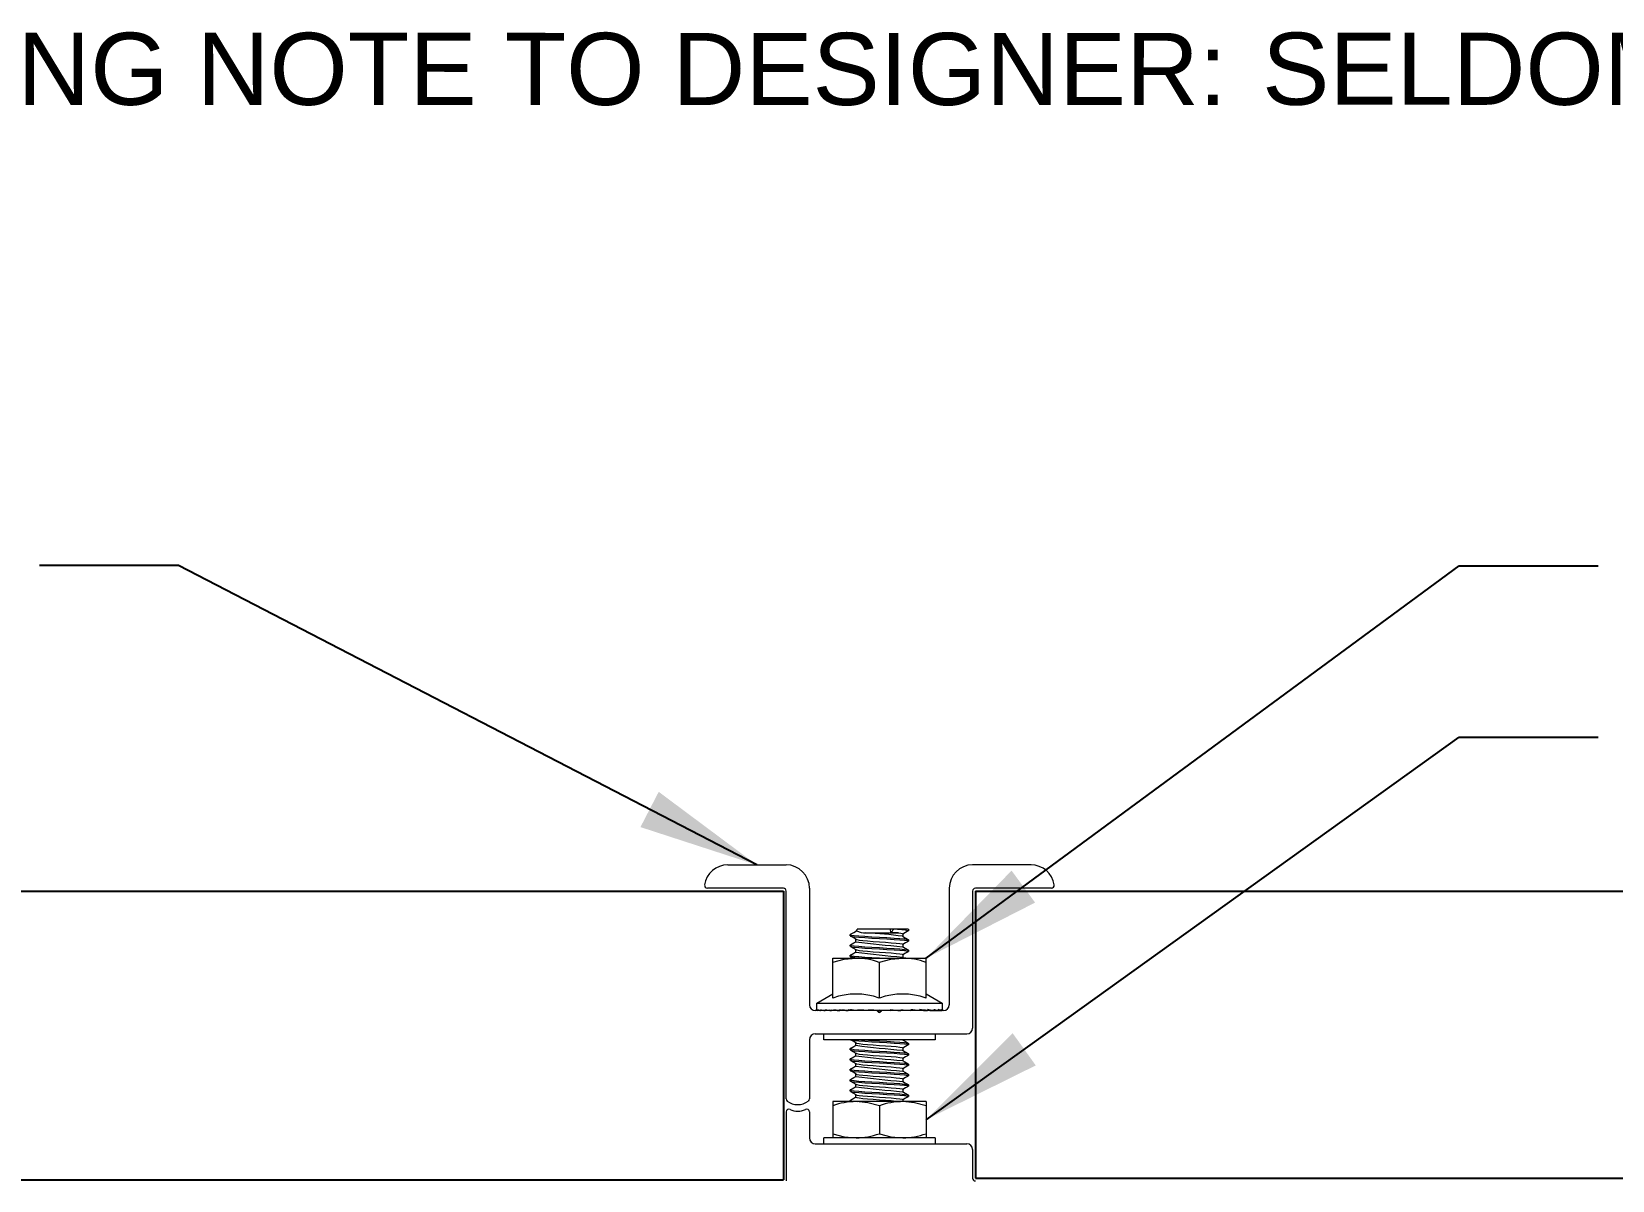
# Model space of a CAD drawing. Header units: feet. Extents: x 1527 to 2118, y 2730 to 2935.
# Drawn here: x 1898.2 to 2007.3, y 2855.8 to 2935 of the extents above; entities that cross this region are included whole.
import ezdxf

# ---------------------------------------------------------------- set-up
doc = ezdxf.new("R2010")
doc.units = ezdxf.units.FT
doc.header["$MEASUREMENT"] = 0
doc.styles.add('PAPER SPACE TXT', font='technic_.ttf', dxfattribs={"height": 0.125})
doc.styles.add('TITLE BBLOCK TEXT', font='ARIALUNI.TTF')
doc.dimstyles.new('PAPER SPACE', dxfattribs={"dimscale": 0, "dimtxt": 0.125, "dimasz": 0.125, "dimexe": 0, "dimexo": 0.020508, "dimgap": 0.041992, "dimtad": 1, "dimdec": 4, "dimzin": 3, "dimdsep": 46, "dimlunit": 4, "dimtxsty": 'PAPER SPACE TXT', "dimcen": 0.125, "dimclrd": 1, "dimclre": 1, "dimclrt": 7, "dimadec": 0, "dimazin": 0, "dimtfac": 1, "dimtdec": 4, "dimtofl": 0, "dimtmove": 2, "dimatfit": 3, "dimfxl": 1, "dimfrac": 2, "dimtolj": 1, "dimtzin": 0, "dimarcsym": 1})

msp = doc.modelspace()

# ---------------------------------------------------------------- linework, layer by layer
at = {"color": 7, "linetype": 'Continuous', "lineweight": 15}
for p, q in [((1946.25, 2877.51), (1950.28, 2877.51)), ((1967.17, 2877.51), (1963.14, 2877.51)), ((1950.09, 2875.91), (1944.85, 2875.91)), ((1950.28, 2861.38), (1950.28, 2875.71)), ((1951.89, 2875.91), (1951.89, 2867.87)), ((1961.53, 2875.91), (1961.53, 2867.87)), ((1963.14, 2875.71), (1963.14, 2866.26)), ((1968.58, 2875.91), (1963.33, 2875.91)), ((1955.14, 2872.97), (1955.18, 2873.08)), ((1958.7, 2873.08), (1955.18, 2873.08)), ((1957.51, 2872.86), (1957.47, 2873.08)), ((1957.51, 2872.86), (1957.7, 2873.08)), ((1958.7, 2873.08), (1958.71, 2873.06)), ((1958.72, 2873.08), (1958.72, 2872.97)), ((1954.7, 2872.62), (1954.7, 2872.71)), ((1954.7, 2871.9), (1954.7, 2871.99)), ((1955.09, 2872.22), (1955.09, 2872.38)), ((1955.78, 2872.82), (1958.02, 2872.82)), ((1958.33, 2872.75), (1958.33, 2872.58)), ((1958.33, 2872.03), (1958.33, 2871.86)), ((1958.72, 2872.35), (1958.72, 2872.26)), ((1953.5, 2871.08), (1959.93, 2871.08)), ((1953.5, 2868.33), (1953.5, 2871.08)), ((1954.7, 2871.19), (1954.7, 2871.28)), ((1954.87, 2871.08), (1954.72, 2871.17)), ((1955.09, 2871.5), (1955.09, 2871.67)), ((1958.31, 2871.16), (1958.45, 2871.08)), ((1958.33, 2871.32), (1958.33, 2871.15)), ((1958.72, 2871.63), (1958.72, 2871.55)), ((1959.93, 2868.33), (1959.93, 2871.08)), ((1956.71, 2868.33), (1956.71, 2870.8)), ((1952.39, 2867.98), (1953.5, 2868.62)), ((1952.39, 2867.47), (1952.39, 2867.98)), ((1952.39, 2867.98), (1961.03, 2867.98)), ((1959.93, 2868.62), (1961.03, 2867.98)), ((1961.03, 2867.98), (1961.03, 2867.47)), ((1961.13, 2867.47), (1952.29, 2867.47)), ((1952.45, 2867.47), (1952.39, 2867.47)), ((1952.46, 2867.47), (1952.46, 2867.53)), ((1952.61, 2867.48), (1952.46, 2867.47)), ((1952.61, 2867.48), (1952.46, 2867.47)), ((1952.65, 2867.47), (1952.65, 2867.53)), ((1952.89, 2867.48), (1952.65, 2867.47)), ((1952.97, 2867.47), (1952.97, 2867.53)), ((1953.4, 2867.47), (1953.4, 2867.53)), ((1953.93, 2867.47), (1953.93, 2867.53)), ((1953.93, 2867.47), (1953.93, 2867.47)), ((1954.1, 2867.49), (1954.07, 2867.49)), ((1954.1, 2867.49), (1954.1, 2867.49)), ((1954.3, 2867.49), (1954.14, 2867.49)), ((1954.3, 2867.49), (1954.3, 2867.49)), ((1954.55, 2867.47), (1954.55, 2867.53)), ((1955.23, 2867.47), (1954.55, 2867.53)), ((1954.92, 2867.49), (1954.69, 2867.5)), ((1954.92, 2867.49), (1954.92, 2867.5)), ((1955.23, 2867.47), (1955.23, 2867.53)), ((1955.96, 2867.47), (1955.23, 2867.53)), ((1955.32, 2867.49), (1955.23, 2867.49)), ((1955.32, 2867.49), (1955.32, 2867.5)), ((1955.96, 2867.47), (1955.96, 2867.53)), ((1956.71, 2867.47), (1955.96, 2867.53)), ((1956.23, 2867.49), (1956.23, 2867.51)), ((1956.71, 2867.47), (1956.71, 2867.53)), ((1956.71, 2867.53), (1957.46, 2867.47)), ((1957.46, 2867.47), (1957.46, 2867.53)), ((1957.46, 2867.53), (1958.19, 2867.47)), ((1957.66, 2867.49), (1957.66, 2867.5)), ((1958.19, 2867.47), (1958.19, 2867.53)), ((1958.19, 2867.53), (1958.87, 2867.47)), ((1958.87, 2867.47), (1958.87, 2867.53)), ((1958.87, 2867.49), (1958.91, 2867.5)), ((1959.49, 2867.47), (1959.49, 2867.53)), ((1959.49, 2867.49), (1959.49, 2867.47)), ((1959.66, 2867.49), (1959.49, 2867.47)), ((1959.49, 2867.49), (1959.49, 2867.49)), ((1959.49, 2867.49), (1959.53, 2867.49)), ((1960.02, 2867.47), (1960.02, 2867.53)), ((1960.14, 2867.48), (1960.02, 2867.47)), ((1960.45, 2867.47), (1960.45, 2867.53)), ((1960.53, 2867.48), (1960.45, 2867.47)), ((1960.77, 2867.47), (1960.77, 2867.53)), ((1960.81, 2867.48), (1960.77, 2867.47)), ((1960.77, 2867.48), (1960.97, 2867.47)), ((1960.97, 2867.47), (1960.97, 2867.53)), ((1960.97, 2867.47), (1961.03, 2867.47)), ((1951.89, 2865.46), (1951.89, 2861.38)), ((1952.29, 2865.86), (1962.74, 2865.86)), ((1952.87, 2865.46), (1952.87, 2865.86)), ((1960.55, 2865.46), (1952.87, 2865.46)), ((1958.33, 2865.46), (1958.33, 2865.43)), ((1960.55, 2865.86), (1960.55, 2865.46)), ((1954.7, 2864.76), (1954.7, 2864.85)), ((1955.09, 2865.07), (1955.09, 2865.24)), ((1955.09, 2864.36), (1955.09, 2864.53)), ((1958.33, 2864.89), (1958.33, 2864.72)), ((1958.72, 2865.2), (1958.72, 2865.11)), ((1958.72, 2864.49), (1958.72, 2864.4)), ((1954.7, 2864.04), (1954.7, 2864.13)), ((1954.7, 2863.33), (1954.7, 2863.42)), ((1955.09, 2863.64), (1955.09, 2863.81)), ((1958.33, 2864.18), (1958.33, 2864.01)), ((1958.33, 2863.46), (1958.33, 2863.29)), ((1958.72, 2863.77), (1958.72, 2863.69)), ((1954.7, 2862.61), (1954.7, 2862.7)), ((1955.09, 2862.93), (1955.09, 2863.1)), ((1955.09, 2862.21), (1955.09, 2862.38)), ((1958.33, 2862.75), (1958.33, 2862.58)), ((1958.72, 2863.06), (1958.72, 2862.97)), ((1958.72, 2862.35), (1958.72, 2862.26)), ((1953.5, 2861.19), (1953.5, 2858.68)), ((1959.93, 2861.19), (1953.5, 2861.19)), ((1954.7, 2861.9), (1954.7, 2861.99)), ((1954.7, 2861.19), (1954.7, 2861.27)), ((1955.09, 2861.5), (1955.09, 2861.67)), ((1958.33, 2862.03), (1958.33, 2861.86)), ((1958.33, 2861.32), (1958.33, 2861.19)), ((1958.72, 2861.63), (1958.72, 2861.54)), ((1959.93, 2861.19), (1959.93, 2858.68)), ((1950.28, 2860.48), (1950.28, 2855.72)), ((1951.89, 2860.48), (1951.89, 2858.68)), ((1956.71, 2860.9), (1956.71, 2858.97)), ((1952.29, 2858.28), (1962.74, 2858.28)), ((1952.87, 2858.28), (1952.87, 2858.68)), ((1960.55, 2858.68), (1952.87, 2858.68)), ((1960.55, 2858.68), (1960.55, 2858.28)), ((1963.14, 2857.88), (1963.14, 2855.91))]:
    msp.add_line(p, q, dxfattribs=at)
at = {"color": 6}
for p, q in [((1848.51, 2875.71), (1950.09, 2875.71)), ((1950.09, 2875.71), (1950.09, 2855.8)), ((1963.33, 2875.71), (2055.69, 2875.71)), ((1963.33, 2875.71), (1963.33, 2855.91)), ((1848.32, 2855.8), (1950.09, 2855.8)), ((1963.33, 2855.91), (2055.88, 2855.91))]:
    msp.add_line(p, q, dxfattribs=at)
at = {"color": 7, "linetype": 'Continuous', "lineweight": 15, "flags": 128}
for points in [[(1957.95, 2873.08), (1958.26, 2873.05), (1958.5, 2873.03), (1958.65, 2873), (1958.72, 2872.97), (1958.72, 2872.97)], [(1954.73, 2872.72), (1954.7, 2872.71), (1954.77, 2872.67), (1954.97, 2872.65), (1955.29, 2872.62), (1955.71, 2872.59), (1956.19, 2872.56), (1956.71, 2872.53), (1957.23, 2872.5), (1957.72, 2872.47), (1958.13, 2872.44), (1958.45, 2872.41), (1958.65, 2872.38), (1958.72, 2872.35), (1958.72, 2872.35)], [(1954.73, 2872), (1954.7, 2871.99), (1954.77, 2871.96), (1954.97, 2871.93), (1955.29, 2871.9), (1955.71, 2871.87), (1956.19, 2871.84), (1956.71, 2871.81), (1957.23, 2871.78), (1957.72, 2871.75), (1958.13, 2871.72), (1958.45, 2871.69), (1958.65, 2871.66), (1958.72, 2871.63), (1958.72, 2871.63)], [(1954.72, 2872.61), (1954.77, 2872.59), (1954.97, 2872.56), (1955.29, 2872.53), (1955.71, 2872.5), (1956.19, 2872.47), (1956.71, 2872.44), (1957.23, 2872.41), (1957.72, 2872.38), (1958.13, 2872.35), (1958.45, 2872.32), (1958.65, 2872.29), (1958.72, 2872.26), (1958.72, 2872.26)], [(1955.12, 2872.37), (1954.9, 2872.5), (1954.72, 2872.6)], [(1954.73, 2872.73), (1954.95, 2872.85), (1955.14, 2872.97)], [(1954.73, 2872.01), (1954.95, 2872.14), (1955.09, 2872.22)], [(1955.12, 2872.38), (1955.15, 2872.36), (1955.31, 2872.33), (1955.56, 2872.3), (1955.9, 2872.27), (1956.29, 2872.24), (1956.71, 2872.21), (1957.13, 2872.18), (1957.52, 2872.15), (1957.86, 2872.12), (1958.12, 2872.09), (1958.28, 2872.06), (1958.33, 2872.04), (1958.33, 2872.03)], [(1958.02, 2872.82), (1957.65, 2872.85), (1957.51, 2872.86)], [(1958.02, 2872.82), (1958.18, 2872.8), (1958.28, 2872.78), (1958.33, 2872.75), (1958.33, 2872.75)], [(1958.31, 2872.59), (1958.48, 2872.49), (1958.7, 2872.36)], [(1958.7, 2872.96), (1958.52, 2872.85), (1958.33, 2872.74)], [(1958.7, 2872.24), (1958.52, 2872.14), (1958.33, 2872.03)], [(1953.5, 2870.8), (1954.28, 2871.01), (1955.1, 2871.08)], [(1954.73, 2871.29), (1954.7, 2871.28), (1954.77, 2871.25), (1954.97, 2871.22), (1955.29, 2871.19), (1955.71, 2871.16), (1956.19, 2871.13), (1956.71, 2871.1), (1956.94, 2871.08)], [(1955.12, 2871.65), (1954.9, 2871.78), (1954.72, 2871.88)], [(1954.72, 2871.3), (1954.94, 2871.42), (1955.09, 2871.51)], [(1954.73, 2871.89), (1954.77, 2871.87), (1954.97, 2871.84), (1955.29, 2871.81), (1955.71, 2871.78), (1956.19, 2871.75), (1956.71, 2871.72), (1957.23, 2871.69), (1957.72, 2871.66), (1958.13, 2871.63), (1958.45, 2871.6), (1958.65, 2871.57), (1958.72, 2871.55), (1958.72, 2871.55)], [(1955.12, 2871.66), (1955.15, 2871.65), (1955.31, 2871.62), (1955.56, 2871.59), (1955.9, 2871.56), (1956.29, 2871.53), (1956.71, 2871.5), (1957.13, 2871.47), (1957.52, 2871.44), (1957.86, 2871.41), (1958.12, 2871.38), (1958.28, 2871.35), (1958.33, 2871.32), (1958.33, 2871.32)], [(1956.71, 2870.8), (1957.5, 2871.01), (1958.32, 2871.08)], [(1958.31, 2871.88), (1958.48, 2871.78), (1958.7, 2871.65)], [(1958.7, 2871.53), (1958.52, 2871.42), (1958.33, 2871.31)], [(1952.87, 2867.48), (1952.83, 2867.48), (1952.65, 2867.47)], [(1953.24, 2867.49), (1953.11, 2867.48), (1952.97, 2867.47)], [(1953.28, 2867.48), (1953.24, 2867.48), (1952.97, 2867.47)], [(1953.77, 2867.49), (1953.67, 2867.48), (1953.4, 2867.47)], [(1954.91, 2867.49), (1954.9, 2867.49), (1954.89, 2867.5)], [(1956.23, 2867.49), (1956.06, 2867.5), (1955.96, 2867.5)], [(1956.56, 2867.45), (1956.71, 2867.44), (1956.85, 2867.43)], [(1957.66, 2867.49), (1957.51, 2867.5), (1957.46, 2867.51)], [(1957.66, 2867.49), (1957.62, 2867.5), (1957.63, 2867.5), (1957.7, 2867.5), (1957.82, 2867.49), (1957.98, 2867.48), (1958.19, 2867.47)], [(1959.51, 2867.49), (1959.75, 2867.48), (1960.02, 2867.47)], [(1960.02, 2867.49), (1960.18, 2867.48), (1960.45, 2867.47)], [(1960.45, 2867.48), (1960.5, 2867.48), (1960.77, 2867.47)], [(1955.12, 2865.22), (1954.91, 2865.35), (1954.72, 2865.45)], [(1954.73, 2865.46), (1954.77, 2865.44), (1954.97, 2865.41), (1955.29, 2865.38), (1955.71, 2865.35), (1956.19, 2865.32), (1956.71, 2865.29), (1957.23, 2865.26), (1957.72, 2865.23), (1958.13, 2865.2), (1958.45, 2865.17), (1958.65, 2865.14), (1958.72, 2865.11), (1958.72, 2865.11)], [(1955.48, 2865.46), (1955.71, 2865.44), (1956.19, 2865.41), (1956.71, 2865.38), (1957.23, 2865.35), (1957.72, 2865.32), (1958.13, 2865.29), (1958.45, 2865.26), (1958.65, 2865.23), (1958.72, 2865.2), (1958.72, 2865.2)], [(1958.31, 2865.45), (1958.48, 2865.35), (1958.7, 2865.22)], [(1954.73, 2864.86), (1954.7, 2864.85), (1954.77, 2864.82), (1954.97, 2864.79), (1955.29, 2864.76), (1955.71, 2864.73), (1956.19, 2864.7), (1956.71, 2864.67), (1957.23, 2864.64), (1957.72, 2864.61), (1958.13, 2864.58), (1958.45, 2864.55), (1958.65, 2864.52), (1958.72, 2864.49), (1958.72, 2864.49)], [(1954.72, 2864.86), (1954.94, 2864.99), (1955.09, 2865.08)], [(1954.72, 2864.15), (1954.94, 2864.28), (1955.09, 2864.36)], [(1955.12, 2864.51), (1954.91, 2864.63), (1954.73, 2864.74)], [(1954.73, 2864.74), (1954.77, 2864.73), (1954.97, 2864.7), (1955.29, 2864.67), (1955.71, 2864.64), (1956.19, 2864.61), (1956.71, 2864.58), (1957.23, 2864.55), (1957.72, 2864.52), (1958.13, 2864.49), (1958.45, 2864.46), (1958.65, 2864.43), (1958.72, 2864.4), (1958.72, 2864.4)], [(1955.12, 2865.23), (1955.15, 2865.22), (1955.31, 2865.19), (1955.56, 2865.16), (1955.9, 2865.13), (1956.29, 2865.1), (1956.71, 2865.07), (1957.13, 2865.04), (1957.52, 2865.01), (1957.86, 2864.98), (1958.12, 2864.95), (1958.28, 2864.92), (1958.33, 2864.89), (1958.33, 2864.89)], [(1955.12, 2864.52), (1955.15, 2864.5), (1955.31, 2864.47), (1955.56, 2864.44), (1955.9, 2864.41), (1956.29, 2864.38), (1956.71, 2864.35), (1957.13, 2864.32), (1957.52, 2864.29), (1957.86, 2864.27), (1958.12, 2864.23), (1958.28, 2864.21), (1958.33, 2864.18), (1958.33, 2864.18)], [(1958.31, 2864.73), (1958.48, 2864.63), (1958.7, 2864.51)], [(1958.7, 2865.1), (1958.52, 2864.99), (1958.33, 2864.88)], [(1958.7, 2864.38), (1958.52, 2864.28), (1958.33, 2864.17)], [(1954.73, 2864.14), (1954.7, 2864.13), (1954.77, 2864.1), (1954.97, 2864.07), (1955.29, 2864.04), (1955.71, 2864.01), (1956.19, 2863.98), (1956.71, 2863.95), (1957.23, 2863.92), (1957.72, 2863.89), (1958.13, 2863.86), (1958.45, 2863.83), (1958.65, 2863.8), (1958.72, 2863.77), (1958.72, 2863.77)], [(1954.72, 2863.43), (1954.7, 2863.42), (1954.77, 2863.39), (1954.97, 2863.36), (1955.29, 2863.33), (1955.71, 2863.3), (1956.19, 2863.27), (1956.71, 2863.24), (1957.23, 2863.21), (1957.72, 2863.18), (1958.13, 2863.15), (1958.45, 2863.12), (1958.65, 2863.09), (1958.72, 2863.06), (1958.72, 2863.06)], [(1955.12, 2863.79), (1954.9, 2863.92), (1954.72, 2864.02)], [(1954.72, 2863.43), (1954.94, 2863.56), (1955.09, 2863.65)], [(1954.72, 2863.32), (1954.77, 2863.3), (1954.97, 2863.27), (1955.29, 2863.24), (1955.71, 2863.21), (1956.19, 2863.18), (1956.71, 2863.15), (1957.23, 2863.12), (1957.72, 2863.09), (1958.13, 2863.06), (1958.45, 2863.03), (1958.65, 2863), (1958.72, 2862.97), (1958.72, 2862.97)], [(1955.12, 2863.08), (1954.9, 2863.21), (1954.72, 2863.31)], [(1954.73, 2864.03), (1954.77, 2864.01), (1954.97, 2863.98), (1955.29, 2863.95), (1955.71, 2863.92), (1956.19, 2863.89), (1956.71, 2863.86), (1957.23, 2863.83), (1957.72, 2863.8), (1958.13, 2863.78), (1958.45, 2863.74), (1958.65, 2863.72), (1958.72, 2863.69), (1958.72, 2863.69)], [(1955.12, 2863.8), (1955.15, 2863.79), (1955.31, 2863.76), (1955.56, 2863.73), (1955.9, 2863.7), (1956.29, 2863.67), (1956.71, 2863.64), (1957.13, 2863.61), (1957.52, 2863.58), (1957.86, 2863.55), (1958.12, 2863.52), (1958.28, 2863.49), (1958.33, 2863.46), (1958.33, 2863.46)], [(1958.31, 2864.02), (1958.47, 2863.93), (1958.7, 2863.79)], [(1958.31, 2863.31), (1958.47, 2863.21), (1958.69, 2863.08)], [(1958.7, 2863.67), (1958.52, 2863.56), (1958.33, 2863.45)], [(1954.72, 2862.71), (1954.7, 2862.7), (1954.77, 2862.67), (1954.97, 2862.64), (1955.29, 2862.61), (1955.71, 2862.58), (1956.19, 2862.55), (1956.71, 2862.52), (1957.23, 2862.49), (1957.72, 2862.46), (1958.13, 2862.43), (1958.45, 2862.4), (1958.65, 2862.37), (1958.72, 2862.35), (1958.72, 2862.35)], [(1954.72, 2862.72), (1954.94, 2862.85), (1955.09, 2862.93)], [(1955.12, 2862.37), (1954.9, 2862.49), (1954.72, 2862.6)], [(1954.72, 2862.6), (1954.77, 2862.58), (1954.97, 2862.55), (1955.29, 2862.52), (1955.71, 2862.49), (1956.19, 2862.46), (1956.71, 2862.44), (1957.23, 2862.4), (1957.72, 2862.38), (1958.13, 2862.35), (1958.45, 2862.32), (1958.65, 2862.29), (1958.72, 2862.26), (1958.72, 2862.26)], [(1954.72, 2862), (1954.94, 2862.13), (1955.09, 2862.22)], [(1955.11, 2863.09), (1955.15, 2863.07), (1955.31, 2863.04), (1955.56, 2863.01), (1955.9, 2862.98), (1956.29, 2862.95), (1956.71, 2862.93), (1957.13, 2862.89), (1957.52, 2862.87), (1957.86, 2862.84), (1958.12, 2862.81), (1958.28, 2862.78), (1958.33, 2862.75), (1958.33, 2862.75)], [(1955.11, 2862.38), (1955.15, 2862.36), (1955.31, 2862.33), (1955.56, 2862.3), (1955.9, 2862.27), (1956.29, 2862.24), (1956.71, 2862.21), (1957.13, 2862.18), (1957.52, 2862.15), (1957.86, 2862.12), (1958.12, 2862.09), (1958.28, 2862.06), (1958.33, 2862.03), (1958.33, 2862.03)], [(1958.3, 2862.59), (1958.47, 2862.49), (1958.69, 2862.37)], [(1958.7, 2862.95), (1958.52, 2862.85), (1958.33, 2862.74)], [(1958.69, 2862.24), (1958.52, 2862.13), (1958.33, 2862.03)], [(1954.72, 2862), (1954.7, 2861.99), (1954.77, 2861.96), (1954.97, 2861.93), (1955.29, 2861.9), (1955.71, 2861.87), (1956.19, 2861.84), (1956.71, 2861.81), (1957.23, 2861.78), (1957.72, 2861.75), (1958.13, 2861.72), (1958.45, 2861.69), (1958.65, 2861.66), (1958.72, 2861.63), (1958.72, 2861.63)], [(1954.72, 2861.28), (1954.7, 2861.27), (1954.77, 2861.24), (1954.97, 2861.21), (1955.22, 2861.19)], [(1954.72, 2861.89), (1954.77, 2861.87), (1954.97, 2861.84), (1955.29, 2861.81), (1955.71, 2861.78), (1956.19, 2861.75), (1956.71, 2861.72), (1957.23, 2861.69), (1957.72, 2861.66), (1958.13, 2861.63), (1958.45, 2861.6), (1958.65, 2861.57), (1958.72, 2861.54), (1958.72, 2861.54)], [(1955.12, 2861.65), (1954.9, 2861.78), (1954.72, 2861.88)], [(1954.72, 2861.29), (1954.94, 2861.42), (1955.09, 2861.51)], [(1955.09, 2861.5), (1955.15, 2861.47), (1955.31, 2861.44), (1955.56, 2861.41), (1955.9, 2861.38), (1956.29, 2861.35), (1956.71, 2861.32), (1957.13, 2861.29), (1957.52, 2861.26), (1957.86, 2861.23), (1958.12, 2861.2), (1958.16, 2861.19)], [(1956.71, 2860.9), (1955.92, 2861.11), (1955.1, 2861.19)], [(1955.11, 2861.66), (1955.15, 2861.64), (1955.31, 2861.62), (1955.56, 2861.59), (1955.9, 2861.56), (1956.29, 2861.53), (1956.71, 2861.5), (1957.13, 2861.47), (1957.52, 2861.44), (1957.86, 2861.41), (1958.12, 2861.38), (1958.28, 2861.35), (1958.33, 2861.32), (1958.33, 2861.32)], [(1958.31, 2861.88), (1958.48, 2861.78), (1958.7, 2861.65)], [(1959.93, 2860.9), (1959.14, 2861.11), (1958.32, 2861.19)], [(1958.7, 2861.52), (1958.52, 2861.42), (1958.33, 2861.31)], [(1953.5, 2858.97), (1954.28, 2858.76), (1955.1, 2858.68)], [(1956.71, 2858.97), (1957.5, 2858.76), (1958.32, 2858.68)]]:
    msp.add_lwpolyline(points, dxfattribs=at)
at = {"color": 7, "linetype": 'Continuous', "lineweight": 15}
for centre, radius, start, end in [((1946.25, 2875.91), 1.61, 90, 172.1625), ((1950.28, 2875.91), 1.61, 0, 90), ((1963.14, 2875.91), 1.61, 90, 180), ((1967.17, 2875.91), 1.61, 7.8375, 90), ((1944.85, 2876.1), 0.193, 172.1625, 270), ((1950.09, 2875.71), 0.193, 0, 90), ((1963.33, 2875.71), 0.193, 90, 180), ((1968.58, 2876.1), 0.193, 270, 7.8375), ((1966.22, 2960.77), 89.25, 262.8352, 264.9134), ((1955.72, 2874.01), 1.19, 241.9488, 272.7948), ((1954.15, 2841.62), 31.25, 82.3406, 86.9972), ((1955.53, 2874.64), 3.55, 256.9261, 269.3074), ((1965.57, 2954.11), 83.27, 262.7725, 264.9989), ((1955.06, 2866.21), 4.87, 70.2272, 89.5167), ((1958.28, 2866.21), 4.87, 70.2272, 89.5167), ((1952.29, 2867.87), 0.402, 180, 270), ((1955.1, 2863.89), 4.72, 70.1019, 109.8981), ((1958.32, 2863.89), 4.72, 70.1019, 109.8981), ((1961.13, 2867.87), 0.402, 270, 0), ((1952.48, 2867.56), 0.0932, 196.038, 255.1374), ((1952.87, 2868.46), 1.02, 245.9513, 257.5327), ((1953.65, 2871.67), 4.26, 256.3943, 260.7612), ((1954.85, 2878.66), 11.29, 260.4246, 262.641), ((1956.51, 2891.01), 23.69, 262.4659, 263.7634), ((1953.76, 2865.26), 2.24, 91.5287, 99.0948), ((1958.77, 2910.94), 43.68, 263.6424, 264.456), ((1954.23, 2866.09), 1.4, 89.2748, 102.1938), ((1954.78, 2866.49), 1.02, 84.2567, 103.2411), ((1955.42, 2863.35), 4.15, 86.9819, 92.6417), ((1956.49, 2867.34), 0.129, 30, 90), ((1956.71, 2867.47), 0.129, 210, 330), ((1956.93, 2867.34), 0.129, 90, 150), ((1957.89, 2854.35), 13.15, 85.7191, 88.6968), ((1953.36, 2811.65), 56.15, 83.7327, 84.3656), ((1958.25, 2848.24), 19.27, 86.3038, 88.1405), ((1956.37, 2839.48), 28.23, 82.5703, 83.659), ((1958.36, 2854.88), 12.76, 80.5525, 82.5131), ((1959.7, 2862.97), 4.62, 76.5653, 80.5902), ((1960.54, 2866.49), 1.07, 66.2149, 77.2691), ((1960.94, 2867.44), 0.0942, 16.4129, 74.7626), ((1952.29, 2865.46), 0.402, 90, 180), ((1962.74, 2866.26), 0.402, 270, 0), ((1965.57, 2947.68), 83.27, 262.7725, 264.9989), ((1964.55, 2937.7), 73.95, 262.6545, 265.1592), ((1963.64, 2928.79), 65.71, 262.5219, 265.3379), ((1963.38, 2925.68), 63.3, 262.4765, 265.3988), ((1964.31, 2933.46), 71.84, 262.6235, 265.2011), ((1950.47, 2861.38), 0.193, 180, 232.9024), ((1951.08, 2862.19), 1.21, 232.9024, 307.0976), ((1951.7, 2861.38), 0.193, 307.0976, 0), ((1955.14, 2856.32), 4.87, 90.4833, 109.7728), ((1958.36, 2856.32), 4.87, 90.4833, 109.7728), ((1950.47, 2860.48), 0.193, 64.1013, 180), ((1951.08, 2861.74), 1.21, 244.1013, 295.8987), ((1951.7, 2860.48), 0.193, 0, 115.8987), ((1955.06, 2863.56), 4.87, 270.4833, 289.7728), ((1958.28, 2863.56), 4.87, 270.4833, 289.7728), ((1952.29, 2858.68), 0.402, 180, 270), ((1962.74, 2857.88), 0.402, 0, 90), ((1963.33, 2855.91), 0.193, 180, 270)]:
    msp.add_arc(centre, radius, start, end, dxfattribs=at)

# ---------------------------------------------------------------- texts
at = {"color": 2, "char_height": 4.9766, "attachment_point": 1, "rotation": 359.9886, "style": 'TITLE BBLOCK TEXT'}
for s, insert, width in [('***RACKING NOTE TO DESIGNER:', (1867.9, 2934.92), 113.9229), ('SELDOM USED', (1983.11, 2934.92), 198.2811)]:
    msp.add_mtext(s, dxfattribs=dict(at, insert=insert, width=width))

# ---------------------------------------------------------------- leaders
for points in [[(1948.26, 2877.51), (1908.36, 2898.16), (1898.77, 2898.16)], [(1959.93, 2871.08), (1996.7, 2898.14), (2006.28, 2898.14)], [(1959.93, 2859.94), (1996.7, 2886.33), (2006.28, 2886.33)]]:
    msp.add_leader(points, dimstyle='PAPER SPACE', override={"dimscale": 66.653699, "dimtad": 0})

doc.saveas('drawing.dxf')
